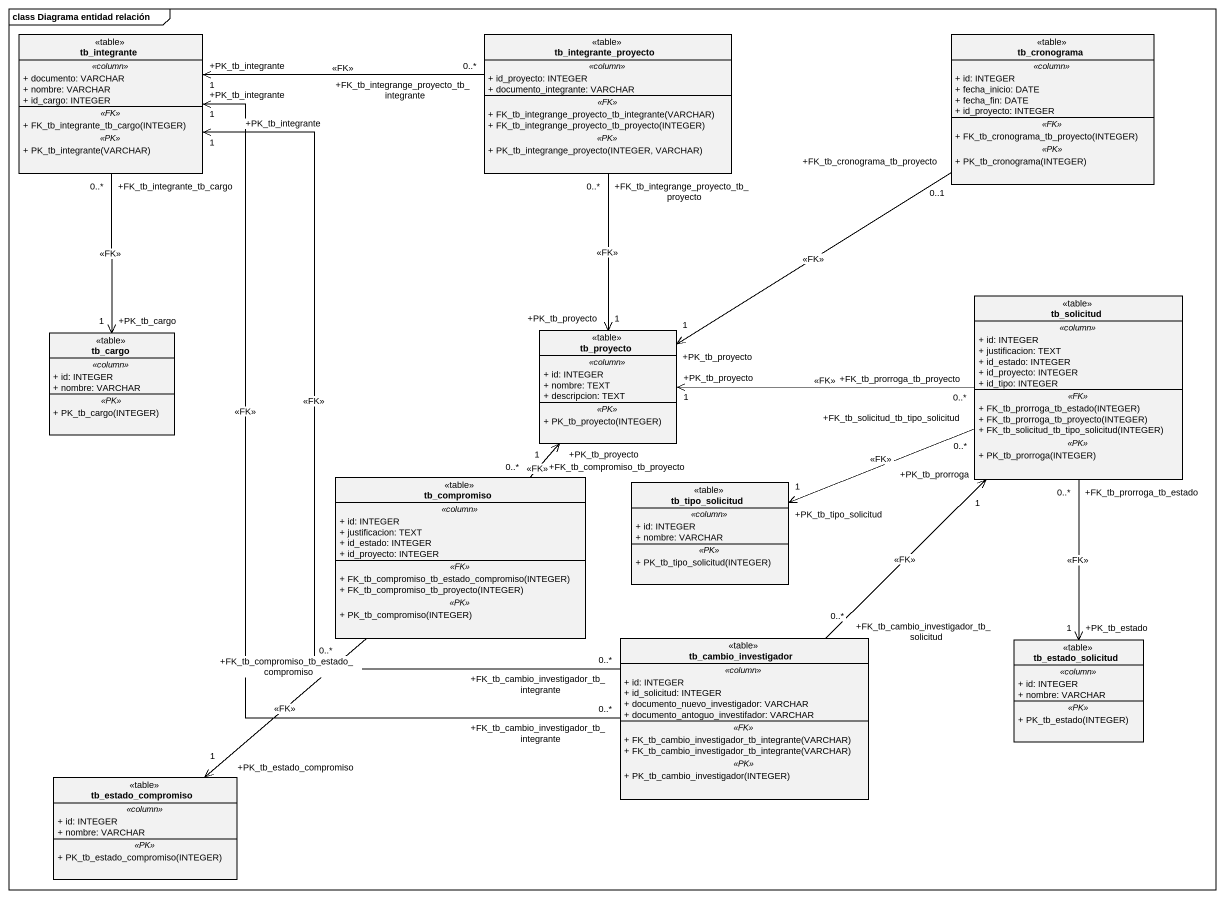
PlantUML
@startuml
mainframe class Diagrama entidad relación
hide circle
hide empty members
skinparam classAttributeIconSize 0
class tb_integrante <<table>> {
  .. <<column>> ..
  + documento: VARCHAR
  + nombre: VARCHAR
  + id_cargo: INTEGER
  .. <<FK>> ..
  + FK_tb_integrante_tb_cargo(INTEGER)
  .. <<PK>> ..
  + PK_tb_integrante(VARCHAR)
}
class tb_integrante_proyecto <<table>> {
  .. <<column>> ..
  + id_proyecto: INTEGER
  + documento_integrante: VARCHAR
  .. <<FK>> ..
  + FK_tb_integrange_proyecto_tb_integrante(VARCHAR)
  + FK_tb_integrange_proyecto_tb_proyecto(INTEGER)
  .. <<PK>> ..
  + PK_tb_integrange_proyecto(INTEGER, VARCHAR)
}
class tb_cronograma <<table>> {
  .. <<column>> ..
  + id: INTEGER
  + fecha_inicio: DATE
  + fecha_fin: DATE
  + id_proyecto: INTEGER
  .. <<FK>> ..
  + FK_tb_cronograma_tb_proyecto(INTEGER)
  .. <<PK>> ..
  + PK_tb_cronograma(INTEGER)
}
class tb_solicitud <<table>> {
  .. <<column>> ..
  + id: INTEGER
  + justificacion: TEXT
  + id_estado: INTEGER
  + id_proyecto: INTEGER
  + id_tipo: INTEGER
  .. <<FK>> ..
  + FK_tb_prorroga_tb_estado(INTEGER)
  + FK_tb_prorroga_tb_proyecto(INTEGER)
  + FK_tb_solicitud_tb_tipo_solicitud(INTEGER)
  .. <<PK>> ..
  + PK_tb_prorroga(INTEGER)
}
class tb_cargo <<table>> {
  .. <<column>> ..
  + id: INTEGER
  + nombre: VARCHAR
  .. <<PK>> ..
  + PK_tb_cargo(INTEGER)
}
class tb_proyecto <<table>> {
  .. <<column>> ..
  + id: INTEGER
  + nombre: TEXT
  + descripcion: TEXT
  .. <<PK>> ..
  + PK_tb_proyecto(INTEGER)
}
class tb_compromiso <<table>> {
  .. <<column>> ..
  + id: INTEGER
  + justificacion: TEXT
  + id_estado: INTEGER
  + id_proyecto: INTEGER
  .. <<FK>> ..
  + FK_tb_compromiso_tb_estado_compromiso(INTEGER)
  + FK_tb_compromiso_tb_proyecto(INTEGER)
  .. <<PK>> ..
  + PK_tb_compromiso(INTEGER)
}
class tb_tipo_solicitud <<table>> {
  .. <<column>> ..
  + id: INTEGER
  + nombre: VARCHAR
  .. <<PK>> ..
  + PK_tb_tipo_solicitud(INTEGER)
}
class tb_cambio_investigador <<table>> {
  .. <<column>> ..
  + id: INTEGER
  + id_solicitud: INTEGER
  + documento_nuevo_investigador: VARCHAR
  + documento_antoguo_investifador: VARCHAR
  .. <<FK>> ..
  + FK_tb_cambio_investigador_tb_integrante(VARCHAR)
  + FK_tb_cambio_investigador_tb_integrante(VARCHAR)
  .. <<PK>> ..
  + PK_tb_cambio_investigador(INTEGER)
}
class tb_estado_solicitud <<table>> {
  .. <<column>> ..
  + id: INTEGER
  + nombre: VARCHAR
  .. <<PK>> ..
  + PK_tb_estado(INTEGER)
}
class tb_estado_compromiso <<table>> {
  .. <<column>> ..
  + id: INTEGER
  + nombre: VARCHAR
  .. <<PK>> ..
  + PK_tb_estado_compromiso(INTEGER)
}
tb_integrante "+FK_tb_integrante_tb_cargo\n0..*" --> "+PK_tb_cargo\n1" tb_cargo : <<FK>>
tb_integrante_proyecto "+FK_tb_integrange_proyecto_tb_integrante\n0..*" -left-> "+PK_tb_integrante\n1" tb_integrante : <<FK>>
tb_integrante_proyecto "+FK_tb_integrange_proyecto_tb_proyecto\n0..*" --> "+PK_tb_proyecto\n1" tb_proyecto : <<FK>>
tb_cronograma "+FK_tb_cronograma_tb_proyecto\n0..1" --> "+PK_tb_proyecto\n1" tb_proyecto : <<FK>>
tb_solicitud "+FK_tb_prorroga_tb_proyecto\n0..*" -left-> "+PK_tb_proyecto\n1" tb_proyecto : <<FK>>
tb_solicitud "+FK_tb_solicitud_tb_tipo_solicitud\n0..*" -left-> "+PK_tb_tipo_solicitud\n1" tb_tipo_solicitud : <<FK>>
tb_solicitud "+FK_tb_prorroga_tb_estado\n0..*" --> "+PK_tb_estado\n1" tb_estado_solicitud : <<FK>>
tb_compromiso "+FK_tb_compromiso_tb_proyecto\n0..*" -up-> "+PK_tb_proyecto\n1" tb_proyecto : <<FK>>
tb_compromiso "+FK_tb_compromiso_tb_estado_compromiso\n0..*" --> "+PK_tb_estado_compromiso\n1" tb_estado_compromiso : <<FK>>
tb_cambio_investigador "+FK_tb_cambio_investigador_tb_integrante\n0..*" -up-> "+PK_tb_integrante\n1" tb_integrante : <<FK>>
tb_cambio_investigador "+FK_tb_cambio_investigador_tb_integrante\n0..*" -up-> "+PK_tb_integrante\n1" tb_integrante : <<FK>>
tb_cambio_investigador "+FK_tb_cambio_investigador_tb_solicitud\n0..*" -up-> "+PK_tb_prorroga\n1" tb_solicitud : <<FK>>
@enduml
